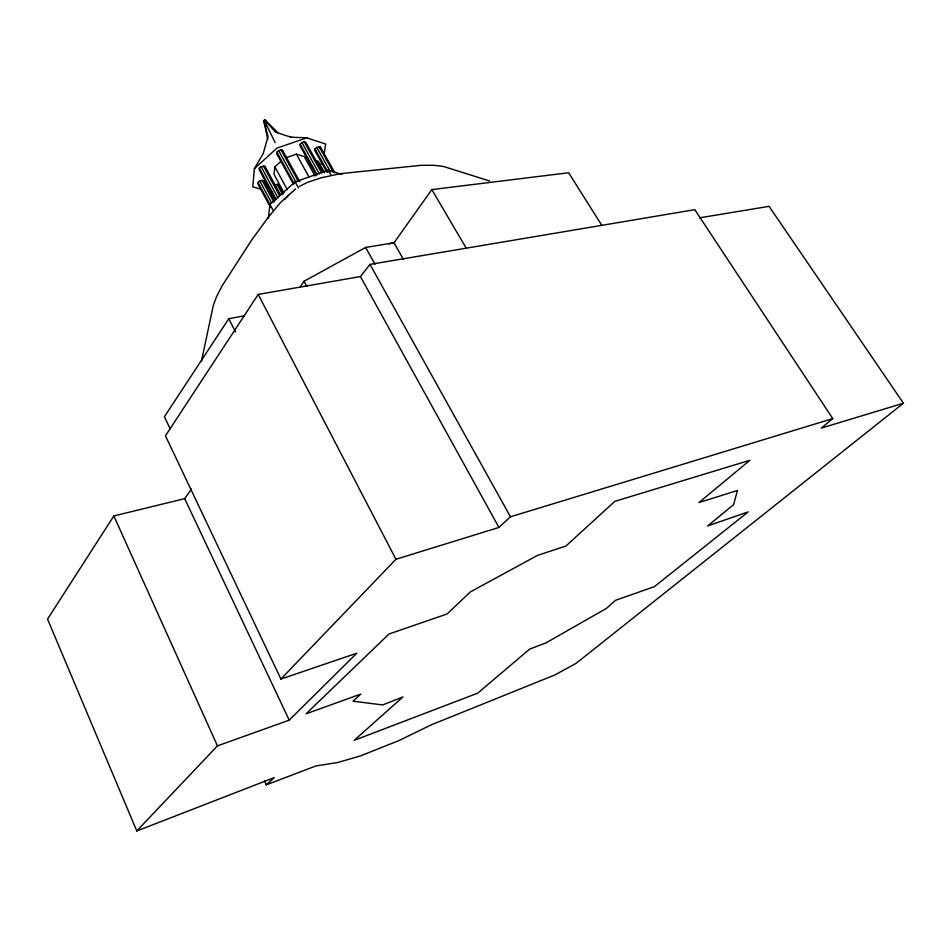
<?xml version="1.0" encoding="UTF-8"?>
<svg xmlns="http://www.w3.org/2000/svg" width="951" height="951" viewBox="0 0 951 951"><rect width="100%" height="100%" fill="white"/><g stroke="black" fill="none" stroke-linecap="round" stroke-linejoin="round"><path stroke-width="1.43" d="M278.334 133.081L265.163 120.159L263.796 120.622L268.027 136.587L263.201 153.563L254.369 168.719L252.752 186.895L261.049 189.142M280.497 194.967L264.972 166.306L261.097 166.663L259.35 168.256L259.219 169.694L275.398 199.674M274.684 201.172L263.57 180.535L259.742 180.916L258.018 182.473L257.887 183.876L270.357 207.092M267.766 139.321L263.796 120.622M263.76 120.991L265.163 120.159M264.83 167.756L264.972 166.306M268.42 218.29L269.918 204.417L295.131 181.867L328.238 170.217L341.896 174.39M281.044 161.206L274.851 166.829L274.031 174.378L283.933 192.613M299.838 181.772L282.542 150.306L281.009 149.83L278.667 150.638L276.907 152.243L276.741 153.717L293.288 183.947M278.441 186.111L278.595 184.732L277.11 184.328L274.851 185.112L279.689 194.052M282.376 151.78L282.542 150.306M322.389 172.119L305.758 142.305L304.261 141.818L301.954 142.626L300.171 144.231L299.981 145.705L316.552 175.543M326.954 172.226L314.769 150.436L314.983 148.986L316.742 147.405L320.475 147.084L334.859 172.69M201.398 361.428L213.297 305.485L216.424 296.89L222.249 285.585L251.706 240.021L268.063 217.577L280.319 202.718L295.618 188.928M320.261 148.534L320.475 147.084M318.098 162.835L318.312 161.42L316.873 160.969L323.257 172.393M323.899 155.334L325.658 144.041L306.804 137.847L290.994 137.194M191.472 489.04L184.696 498.645L113.847 515.941L47.55 619.125L136.789 830.972L274.28 777.597L266.316 784.848L264.461 780.807M244.573 315.768L228.787 318.716L164.392 416.752L170.146 428.794M699.567 217.838L769.062 206.343L903.45 403.224L821.319 428.093L832.755 418.618L694.789 209.672L369.987 264.402L360.429 276.563L258.196 294.418L165.462 435.82L280.902 679.05L356.791 653.218L289.211 720.157L217.446 745.869L136.789 830.972M299.957 287.333L304.011 281.258L365.636 247.438L394.011 242.79L431.837 189.594L568.65 172.749L601.888 225.482M285.062 198.997L288.522 195.133M280.902 679.05L395.949 559.271L498.918 527.448L510.473 516.785L832.755 418.618M254.369 168.719L276.907 148.118L306.804 137.847M319.5 165.343L321.7 163.382M903.45 403.224L576.08 663.37L554.956 674.913L431.076 724.924L398.588 740.746L360.346 755.938L337.926 762.452L315.744 766.007L266.316 784.848M299.387 186.408L307.589 182.33L321.272 177.778L340.232 173.688L421.031 165.319L434.131 165.296L443.487 166.461L489.563 180.987M285.502 157.937L296.379 154.169L304.261 156.618L315.054 176.066M389.114 243.896L394.57 242.339M267.968 191.02L272.117 192.15M314.769 150.436L316.231 150.9M291.779 137.443L275.528 132.177L264.794 120.028M265.127 120.527L266.969 122.715M431.837 189.594L466.335 248.366M394.011 242.79L403.521 259.564M319.025 146.609L333.409 172.25M316.742 147.405L330.401 171.774M328.238 170.217L330.877 174.948M314.983 148.986L327.905 172.072M318.312 161.42L324.683 172.832M365.636 247.438L375.027 264.259M304.261 141.818L321.628 172.963M369.987 264.402L510.473 516.785M301.954 142.626L319.37 173.926M300.171 144.231L316.778 174.092M296.379 154.169L308.992 176.969M360.429 276.563L498.918 527.448M288.593 163.096L289.972 165.605M281.009 149.83L298.317 181.332M278.667 150.638L295.963 182.164M295.131 181.867L298.4 187.834M276.907 152.243L294.168 183.769M274.851 166.829L287.309 189.689M278.595 184.732L283.446 193.659M277.11 184.328L282.649 194.527M270.464 178.158L271.879 180.761M263.427 165.854L279.665 195.858M261.097 166.663L278.025 197.986M259.35 168.256L276.254 199.567M262.036 180.108L273.864 202.052M259.742 180.916L271.558 202.872M258.018 182.473L273.115 210.361M304.011 281.258L306.804 286.477M264.223 120.218L275.148 142.614M258.196 294.418L395.949 559.271M228.787 318.716L235.491 331.911M184.696 498.645L289.211 720.157M113.847 515.941L217.446 745.869M264.14 121.11L265.983 126.566M737.37 490.526L733.649 504.589L707.675 525.939L748.175 511.888L654.443 586.624L615.475 600.331L606.453 608.402L545.981 642.888L529.671 649.105L477.711 693.16L354.188 740.342L402.951 696.928L382.706 704.929L353.035 701.196L360.774 694.087L306.044 713.821L389.03 634.008L447.136 613.954L470.281 591.95L537.529 555.396L565.964 546.005L614.845 501.343L749.887 460.296L698.937 502.556L737.37 490.526"/></g></svg>
